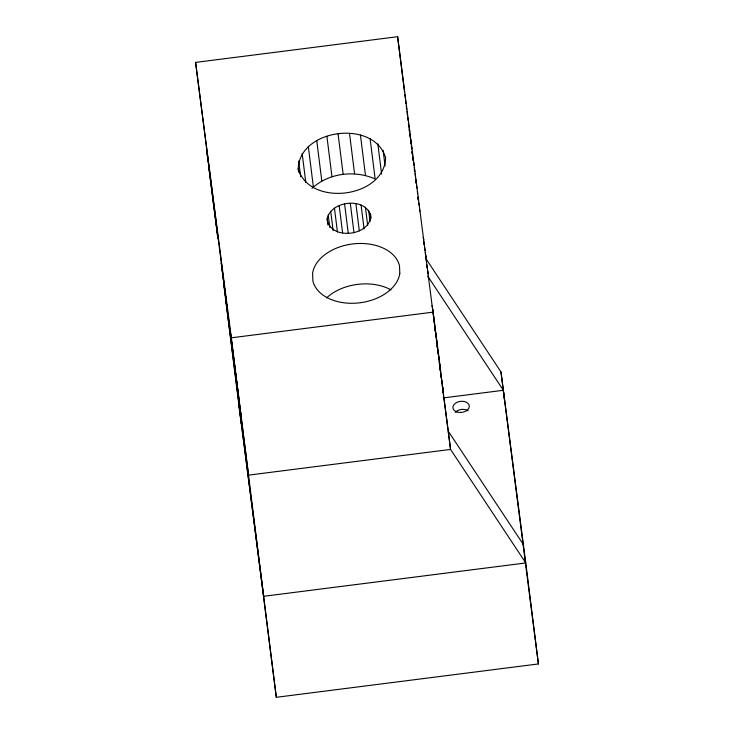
<?xml version="1.0" encoding="UTF-8"?>
<svg xmlns="http://www.w3.org/2000/svg" width="734" height="734" viewBox="0 0 734 734"><rect width="100%" height="100%" fill="white"/><g stroke="black" fill="none" stroke-linecap="round" stroke-linejoin="round"><path stroke-width="1.1" d="M298.215 168.848C299.325 128.56 374.331 119.128 385.589 157.737C384.478 198.024 309.473 207.456 298.215 168.848L298.637 172.215M370.514 213.796C373.083 236.082 329.621 241.339 327.153 218.906C331.126 199.492 369.028 196.703 371.074 218.328M311.996 188.39C328.511 173.022 354.751 169.857 375.147 178.977L370.092 138.579M523.397 544.582L448.18 431.06L450.566 449.428L248.532 475.137L195.583 62.408L397.617 36.7L450.566 449.428L525.783 562.95L538.417 663.949L276.314 697.3L223.714 284.104M195.583 62.408L231.357 337.814L433.39 312.106M443.226 397.938L503.359 390.286L428.142 276.764M426.381 259.35L500.973 371.918L525.783 562.95L263.68 596.302L238.871 405.278M432.445 306.931L432.234 305.5L432.409 307.041M423.665 239.779L423.325 237.366L423.646 240M432.73 309.097L437.73 347.852M409.7 131.67L408.921 126.147M503.166 389.185L535.306 640.066M535.453 641.204L538.417 663.949M409.985 133.836L410.416 137.185M410.71 139.423L411.829 148.121M424.087 243.027L424.371 245.202M428.271 276.434L428.555 278.599M418.004 197.996L418.297 200.226M427.564 270.993L427.849 273.167M434.913 328.951L435.207 331.217M435.657 334.621L435.95 336.897M436.391 340.301L436.684 342.567M437.125 345.971L437.418 348.237M437.868 351.641L438.161 353.907M438.602 357.311L438.895 359.587M439.336 362.991L439.776 366.394M440.07 368.661L440.519 372.065M440.813 374.331L441.253 377.735M441.547 380.001L441.987 383.405M442.281 385.68L442.73 389.084M443.024 391.35L443.464 394.754M443.758 397.021L448.034 429.922M424.647 247.386L425.05 250.477M425.307 252.542L425.885 257.028M426.904 265.836L427.17 267.901M437.859 350.513L438.29 353.898M438.583 356.164L439.015 359.55M439.29 361.734L443.354 392.864L442.648 386.91M412.242 151.351L412.664 154.635M412.939 156.819L413.361 160.095M415.774 180.619L416.05 182.803M440.648 370.844L437.877 348.98M426.032 258.148L426.463 261.561M434.95 327.511L435.345 330.685M435.611 332.796L436.152 337.016M436.427 339.2L436.858 342.594M437.143 344.861L437.574 348.255M413.646 162.278L414.04 165.389M414.306 167.462L414.829 171.6M425.463 254.542L425.757 256.817M426.885 264.91L427.16 267.057M415.095 173.674L415.517 177.004M415.793 179.224L416.361 183.665M414.288 168.994L414.554 171.068M416.499 184.775L416.921 188.124M417.343 191.464L417.628 193.703M412.921 158.195L413.205 160.416M411.37 145.947L411.655 148.176M412.077 151.525L412.361 153.755M238.605 396.562L230.201 331.208L241.321 418.573L240.614 412.618M209.062 169.426L217.915 238.431L206.878 151.516L208.025 161.122M500.973 371.918L504.552 400.204M433.188 313.446L432.675 309.243M433.436 315.446L433.812 318.437M434.097 320.703L434.666 325.245M427.546 270.14L428.014 273.883M428.243 275.727L428.472 277.562M423.857 241.734L424.197 244.495M418.022 196.886L418.417 200.006M397.617 36.7L404.572 92.31M404.856 94.576L405.287 97.989M405.572 100.255L405.994 103.659M406.278 105.925L406.7 109.338M406.985 111.605L407.416 115.009M407.7 117.275L408.122 120.679M408.407 122.954L408.829 126.358M409.26 129.762L409.544 132.028M410.058 135.414L410.251 137.708M410.701 140.598L411.095 143.717M411.389 146.782L411.673 149.057M412.095 152.461L412.38 154.727M412.811 158.131L413.095 160.407M383.111 150.314L385.075 166.022M377.827 143.781L381.616 174.077M360.44 135.056L365.486 175.454M368.624 210.254L370.046 221.604M365.413 207.263L367.679 225.411M361.073 205.015L364.055 228.843M349.522 133.469L354.577 173.866M355.917 203.676L359.33 230.907M350.301 203.327L353.99 232.834M338.08 133.9L343.136 174.297M344.595 204.006L348.283 233.504M339.181 205.648L342.594 232.88M326.905 136.34L331.961 176.738M334.456 208.153L337.429 231.981M330.713 211.355L333.126 230.641M328.226 215.016L329.786 227.503M327.153 218.906L327.859 225.026M316.758 140.616L321.804 181.014M308.317 146.442L313.363 186.84M302.16 153.415L305.812 182.592M298.72 161.058L300.683 176.766M231.357 337.814L276.314 697.3M226.1 302.472L241.257 423.646M418.802 203.116L419.05 205.116M409.315 129.423L409.563 131.423M419.545 209.107L419.802 211.291M326.575 297.921A44.04 29.635 -7.1 0 1 391.011 289.893M455.181 412.425A8.258 5.56 -7.1 0 1 468.182 410.765M221.365 263.552L221.292 263.084L226.852 306.711L221.365 263.552M399.801 273.571L399.516 265.818A44.04 29.635 -7.1 0 0 355.118 243.697A44.04 29.635 -7.1 0 0 312.592 273.186L312.877 280.938A44.04 29.635 -7.1 0 0 357.284 303.059A44.04 29.635 -7.1 0 0 399.801 273.571M456.686 411.875A8.258 5.56 -7.1 0 0 469.32 406.553A8.258 5.56 -7.1 0 0 457.31 402.177A8.258 5.56 -7.1 0 0 456.686 411.875"/></g></svg>
